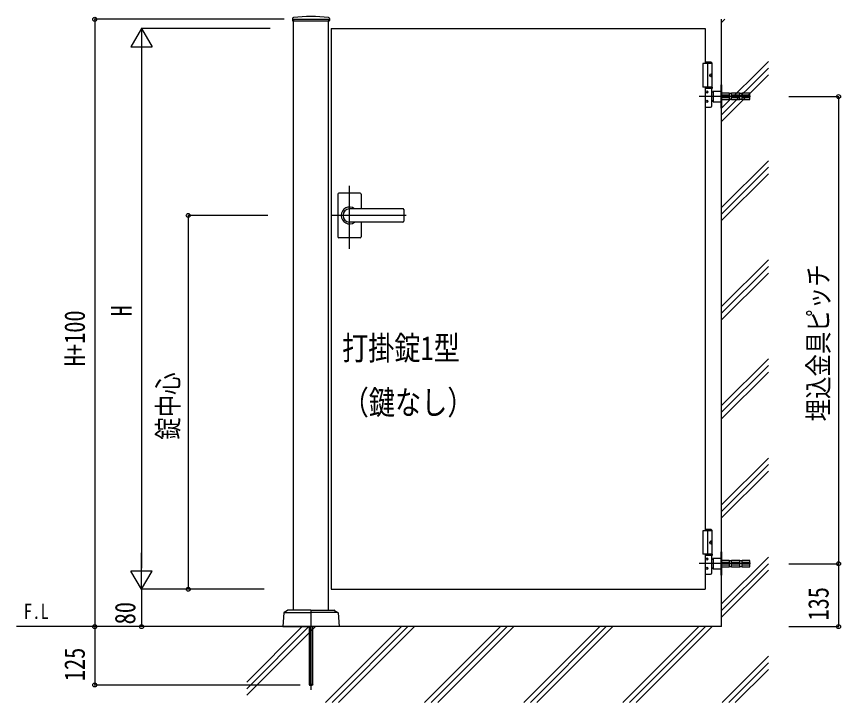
# Model space of a CAD drawing. Units: millimetres, scale not verified. Extents: x -4205 to 4205, y -2970 to 2970.
# Drawn here: x -1066 to 697, y -190 to 1278 of the extents above; entities that cross this region are included whole.
import ezdxf
from ezdxf.enums import TextEntityAlignment as Align

# ---------------------------------------------------------------- set-up
doc = ezdxf.new("R2010")
doc.units = ezdxf.units.MM
doc.header["$LTSCALE"] = 10
for name, color, linetype in [('0-1_USER1', 3, 'Continuous'), ('0-2_YKK_12', 2, 'Continuous'), ('0-3_YKK_A1', 4, 'Continuous'), ('0-4_YKK_D', 6, 'Continuous'), ('0-6_YSS_K', 3, 'Continuous')]:
    doc.layers.add(name, color=color, linetype=linetype)
doc.styles.add('ＭＳ ゴシック', font='')
doc.styles.get('ＭＳ ゴシック').set_extended_font_data('MS Gothic')

msp = doc.modelspace()

# ---------------------------------------------------------------- linework, layer by layer
at = {"layer": '0-2_YKK_12'}
for p, q in [((-353.48, 780.73), (-353.48, 915.51)), ((-232.22, 852.33), (-392.48, 852.33))]:
    msp.add_line(p, q, dxfattribs=at)
at = {"layer": '0-3_YKK_A1'}
for p, q in [((-475.32, 1274.23), (-475.58, 1269.36)), ((-473.48, 1272.33), (-473.48, 1268.83)), ((-396.64, 1274.23), (-396.38, 1269.36)), ((-475.08, 1268.83), (-396.88, 1268.83)), ((-473.48, 7.33), (-473.48, 1268.83)), ((-398.48, 7.33), (-398.48, 1268.83)), ((-392.48, 1252.33), (-392.48, 52.33)), ((420.02, 1180.33), (407.52, 1180.33)), ((422.02, 1178.33), (407.52, 1178.33)), ((412.52, 1177.33), (412.52, 1127.33)), ((420.02, 1180.33), (422.02, 1178.33)), ((422.02, 1127.33), (422.02, 1178.33)), ((419.71, 1152.75), (420.3, 1152.75)), ((419.71, 1151.91), (420.3, 1151.91)), ((420.72, 1154.43), (421.32, 1154.43)), ((420.72, 1150.23), (421.32, 1150.23)), ((422.02, 1127.33), (402.52, 1127.33)), ((407.52, 1127.33), (407.52, 177.33)), ((407.52, 1127.33), (422.02, 1127.33)), ((422.02, 1124.33), (407.52, 1124.33)), ((421.52, 1087.33), (421.52, 1124.33)), ((422.02, 1127.33), (422.02, 1124.33)), ((458.52, 1114.08), (442.52, 1114.08)), ((458.52, 1114.08), (458.52, 1100.58)), ((463.52, 1113.33), (458.52, 1113.33)), ((463.52, 1100.58), (463.52, 1114.08)), ((481.52, 1114.08), (463.52, 1114.08)), ((481.52, 1100.58), (481.52, 1114.08)), ((486.52, 1113.33), (481.52, 1113.33)), ((486.52, 1100.58), (486.52, 1114.08)), ((504.52, 1107.33), (394.52, 1107.33)), ((458.52, 1109.88), (442.52, 1109.88)), ((442.52, 1104.78), (458.52, 1104.78)), ((442.52, 1100.58), (458.52, 1100.58)), ((458.52, 1101.33), (463.52, 1101.33)), ((481.52, 1109.88), (463.52, 1109.88)), ((463.52, 1104.78), (481.52, 1104.78)), ((463.52, 1100.58), (481.52, 1100.58)), ((481.52, 1101.33), (486.52, 1101.33)), ((502.52, 1109.88), (486.52, 1109.88)), ((486.52, 1104.78), (502.52, 1104.78)), ((486.52, 1100.58), (502.52, 1100.58)), ((407.52, 1084.33), (418.52, 1084.33)), ((-330.48, 900.33), (-376.48, 900.33)), ((-378.48, 898.33), (-378.48, 852.33)), ((-328.48, 898.33), (-328.48, 866.83)), ((-239.48, 866.83), (-353.48, 866.83)), ((-239.48, 866.33), (-353.48, 866.33)), ((-237.48, 864.83), (-237.48, 839.83)), ((-378.48, 852.33), (-378.48, 806.33)), ((-239.48, 838.33), (-353.48, 838.33)), ((-239.48, 837.83), (-353.48, 837.83)), ((-328.48, 837.83), (-328.48, 806.33)), ((-330.48, 804.33), (-376.48, 804.33)), ((420.02, 180.33), (407.52, 180.33)), ((422.02, 178.33), (407.52, 178.33)), ((412.52, 177.33), (412.52, 127.33)), ((420.02, 180.33), (422.02, 178.33)), ((422.02, 127.33), (422.02, 178.33)), ((419.71, 152.75), (420.3, 152.75)), ((419.71, 151.91), (420.3, 151.91)), ((420.72, 154.43), (421.32, 154.43)), ((420.72, 150.23), (421.32, 150.23)), ((422.02, 127.33), (402.52, 127.33)), ((407.52, 127.33), (407.52, 52.33)), ((407.52, 127.33), (422.02, 127.33)), ((422.02, 124.33), (407.52, 124.33)), ((421.52, 87.33), (421.52, 124.33)), ((422.02, 127.33), (422.02, 124.33)), ((504.52, 107.33), (394.52, 107.33)), ((458.52, 114.08), (442.52, 114.08)), ((458.52, 109.88), (442.52, 109.88)), ((458.52, 114.08), (458.52, 100.58)), ((463.52, 113.33), (458.52, 113.33)), ((463.52, 100.58), (463.52, 114.08)), ((481.52, 114.08), (463.52, 114.08)), ((481.52, 109.88), (463.52, 109.88)), ((481.52, 100.58), (481.52, 114.08)), ((486.52, 113.33), (481.52, 113.33)), ((486.52, 100.58), (486.52, 114.08)), ((502.52, 109.88), (486.52, 109.88)), ((442.52, 104.78), (458.52, 104.78)), ((442.52, 100.58), (458.52, 100.58)), ((458.52, 101.33), (463.52, 101.33)), ((463.52, 104.78), (481.52, 104.78)), ((463.52, 100.58), (481.52, 100.58)), ((481.52, 101.33), (486.52, 101.33)), ((486.52, 104.78), (502.52, 104.78)), ((486.52, 100.58), (502.52, 100.58)), ((407.52, 84.33), (418.52, 84.33)), ((-392.48, 52.33), (407.52, 52.33)), ((-493.92, 1.82), (-495.98, -27.67)), ((-486.22, 7.17), (-493.45, 2.6)), ((-492.74, 2.33), (-435.98, 2.33)), ((-436.48, 7.33), (-485.69, 7.33)), ((-435.98, 6.83), (-435.98, -27.17)), ((-435.98, 6.83), (-435.98, -27.17)), ((-379.22, 2.33), (-435.98, 2.33)), ((-435.48, 7.33), (-386.27, 7.33)), ((-385.74, 7.17), (-378.51, 2.6)), ((-378.04, 1.82), (-375.98, -27.67)), ((442.52, -27.67), (-1065.95, -27.67)), ((-495.98, -27.67), (-436.48, -27.67)), ((-439.98, -27.67), (-439.98, -151.67)), ((-439.44, -27.67), (-439.44, -152.21)), ((-435.98, -27.67), (-435.98, -162.67)), ((-375.98, -27.67), (-435.48, -27.67)), ((-432.52, -27.67), (-432.52, -152.21)), ((-431.98, -151.67), (-431.98, -27.67)), ((-431.98, -151.67), (-439.98, -151.67)), ((-439.98, -151.67), (-438.98, -152.67)), ((-438.98, -152.67), (-432.98, -152.67)), ((-431.98, -151.67), (-432.98, -152.67))]:
    msp.add_line(p, q, dxfattribs=at)
for points in [[(-473.48, 1272.33), (-398.48, 1272.33), (-398.48, 1268.83)], [(-392.48, 1252.33), (407.52, 1252.33), (407.52, 1177.33)], [(422.02, 1177.33), (402.52, 1177.33), (402.52, 1127.33)], [(420.3, 1152.75), (420.41, 1152.77), (420.52, 1152.81), (420.62, 1152.89), (420.71, 1153), (420.78, 1153.12), (420.82, 1153.27), (420.84, 1153.43), (420.84, 1153.59)], [(420.84, 1151.07), (420.84, 1151.23), (420.82, 1151.39), (420.78, 1151.54), (420.71, 1151.66), (420.62, 1151.77), (420.52, 1151.85), (420.41, 1151.89), (420.3, 1151.91)], [(421.43, 1153.59), (421.46, 1153.43), (421.5, 1153.27), (421.57, 1153.12), (421.65, 1153), (421.75, 1152.89), (421.81, 1152.84)], [(421.81, 1151.82), (421.75, 1151.77), (421.65, 1151.66), (421.57, 1151.54), (421.5, 1151.39), (421.46, 1151.23), (421.43, 1151.07)], [(502.52, 1100.58), (502.52, 1114.08), (486.52, 1114.08)], [(422.02, 177.33), (402.52, 177.33), (402.52, 127.33)], [(420.3, 152.75), (420.41, 152.77), (420.52, 152.81), (420.62, 152.89), (420.71, 153), (420.78, 153.12), (420.82, 153.27), (420.84, 153.43), (420.84, 153.59)], [(420.84, 151.07), (420.84, 151.23), (420.82, 151.39), (420.78, 151.54), (420.71, 151.66), (420.62, 151.77), (420.52, 151.85), (420.41, 151.89), (420.3, 151.91)], [(421.43, 153.59), (421.46, 153.43), (421.5, 153.27), (421.57, 153.12), (421.65, 153), (421.75, 152.89), (421.81, 152.84)], [(421.81, 151.82), (421.75, 151.77), (421.65, 151.66), (421.57, 151.54), (421.5, 151.39), (421.46, 151.23), (421.43, 151.07)], [(502.52, 100.58), (502.52, 114.08), (486.52, 114.08)]]:
    msp.add_lwpolyline(points, dxfattribs=at)
for points in [[(441.52, 1132.33), (442.52, 1132.33), (442.52, 1082.33), (441.52, 1082.33)], [(424.52, 1117.83), (424.52, 1095.83), (441.52, 1095.83), (441.52, 1117.83)], [(441.52, 132.33), (442.52, 132.33), (442.52, 82.33), (441.52, 82.33)], [(424.52, 117.83), (424.52, 95.83), (441.52, 95.83), (441.52, 117.83)]]:
    msp.add_lwpolyline(points, close=True, dxfattribs=at)
for centre, radius in [((410.52, 1116.83), 2.5), ((410.52, 1116.83), 2.05), ((410.52, 1096.83), 2.5), ((410.52, 1096.83), 2.05), ((410.52, 116.83), 2.5), ((410.52, 116.83), 2.05), ((410.52, 96.83), 2.5), ((410.52, 96.83), 2.05)]:
    msp.add_circle(centre, radius, dxfattribs=at)
for centre, radius, start, end in [((-475.08, 1269.33), 0.5, 177, 270), ((-473.33, 1274.13), 2, 96.74447, 177), ((-435.98, 958.33), 320, 83.25553, 96.74447), ((-398.63, 1274.13), 2, 3, 83.25553), ((-396.88, 1269.33), 0.5, 270, 3), ((424.52, 1119.33), 3, 180, 270), ((424.52, 1095.33), 3, 90, 180), ((418.52, 1087.33), 3, 270, 0), ((-376.48, 898.33), 2, 90, 180), ((-330.48, 898.33), 2, 0, 90), ((-353.48, 852.33), 18, 53.66394, 180.00366), ((-353.48, 852.33), 14, 90, 270), ((-239.48, 864.83), 2, 0, 90), ((-239.48, 864.33), 2, 0, 90), ((-353.48, 852.33), 18, 180.00366, 306.33606), ((-239.48, 840.33), 2, 270, 0), ((-239.48, 839.83), 2, 270, 0), ((-376.48, 806.33), 2, 180, 270), ((-330.48, 806.33), 2, 270, 0), ((424.52, 119.33), 3, 180, 270), ((424.52, 95.33), 3, 90, 180), ((418.52, 87.33), 3, 270, 0), ((-492.92, 1.76), 1, 122.32299, 176), ((-485.69, 6.33), 1, 90, 122.32299), ((-436.48, 6.83), 0.5, 360, 90), ((-435.48, 6.83), 0.5, 90, 180), ((-386.27, 6.33), 1, 57.67701, 90), ((-379.04, 1.76), 1, 4, 57.67701), ((-436.48, -27.17), 0.5, 270, 360), ((-435.48, -27.17), 0.5, 180, 270)]:
    msp.add_arc(centre, radius, start, end, dxfattribs=at)
for centre in [(419.36, 1152.33), (419.36, 152.33)]:
    msp.add_ellipse(centre, major_axis=(0, -3.5), ratio=0.707107, dxfattribs=at)
for centre, start_param, end_param in [((413.35, 1152.33), 4.6657054, 4.7590726), ((414.54, 1152.33), 4.8528504, 4.9478932), ((414.54, 1152.33), 4.4768847, 4.5719276), ((415.13, 1152.33), 4.8528504, 4.9478932), ((415.13, 1152.33), 4.4768847, 4.5719276), ((413.35, 152.33), 4.6657054, 4.7590726), ((414.54, 152.33), 4.8528504, 4.9478932), ((414.54, 152.33), 4.4768847, 4.5719276), ((415.13, 152.33), 4.8528504, 4.9478932), ((415.13, 152.33), 4.4768847, 4.5719276)]:
    msp.add_ellipse(centre, major_axis=(0, 9), ratio=0.707107, start_param=start_param, end_param=end_param, dxfattribs=at)
at = {"layer": '0-4_YKK_D'}
for p, q in [((-493.48, 1272.33), (-899.5, 1272.33)), ((-898.5, 1272.33), (-898.5, -27.67)), ((-798.5, 1252.33), (-821, 1213.36)), ((-523.48, 1252.33), (-799.5, 1252.33)), ((-798.5, 1252.33), (-776, 1213.36)), ((-798.5, 1252.33), (-798.5, 1174.39)), ((-821, 1213.36), (-776, 1213.36)), ((-798.5, 1207.33), (-798.5, 97.33)), ((586.07, 1106.88), (693.52, 1106.88)), ((692.52, 1106.88), (692.52, 106.88)), ((-528.56, 852.33), (-699.5, 852.33)), ((-698.5, 852.33), (-698.5, 52.33)), ((-798.5, 52.33), (-798.5, 130.27)), ((586.07, 106.88), (693.52, 106.88)), ((586.07, 106.88), (693.52, 106.88)), ((692.52, 106.88), (692.52, -27.67)), ((-798.5, 52.33), (-821, 91.3)), ((-776, 91.3), (-821, 91.3)), ((-798.5, 52.33), (-776, 91.3)), ((-535.97, 52.33), (-799.5, 52.33)), ((-535.97, 52.33), (-799.5, 52.33)), ((-798.5, 52.33), (-798.5, -27.67)), ((-535.97, 52.33), (-699.5, 52.33)), ((-623.12, -27.67), (-899.5, -27.67)), ((-593.48, -27.67), (-899.5, -27.67)), ((-898.5, -27.67), (-898.5, -152.67)), ((-793.48, -27.67), (-799.5, -27.67)), ((586.5, -27.67), (693.52, -27.67)), ((-458.98, -152.67), (-899.5, -152.67))]:
    msp.add_line(p, q, dxfattribs=at)
for centre in [(-898.5, 1272.33), (692.52, 1106.88), (-698.5, 852.33), (692.52, 106.88), (692.52, 106.88), (-698.5, 52.33), (-898.5, -27.67), (-898.5, -27.67), (-798.5, -27.67), (692.52, -27.67), (-898.5, -152.67)]:
    msp.add_circle(centre, 4.25, dxfattribs=at)
at = {"layer": '0-6_YSS_K'}
for p, q in [((442.52, -27.67), (442.52, 1272.33)), ((442.52, 1265.59), (449.26, 1272.33)), ((442.52, 1081.75), (542.52, 1181.75)), ((442.52, 1067.6), (542.52, 1167.6)), ((442.52, 1053.46), (542.52, 1153.46)), ((442.52, 869.61), (542.52, 969.61)), ((442.52, 855.47), (542.52, 955.47)), ((442.52, 841.33), (542.52, 941.33)), ((442.52, 657.48), (542.52, 757.48)), ((442.52, 643.34), (542.52, 743.34)), ((442.52, 629.2), (542.52, 729.2)), ((442.52, 445.35), (542.52, 545.35)), ((442.52, 431.21), (542.52, 531.21)), ((442.52, 417.06), (542.52, 517.06)), ((442.52, 233.22), (542.52, 333.22)), ((442.52, 219.07), (542.52, 319.07)), ((442.52, 204.93), (542.52, 304.93)), ((442.52, 21.09), (542.52, 121.09)), ((442.52, 6.94), (542.52, 106.94)), ((442.52, -7.2), (542.52, 92.8)), ((442.52, -27.67), (-573.48, -27.67)), ((-573.48, -146.39), (-454.76, -27.67)), ((-573.48, -160.53), (-440.62, -27.67)), ((-573.48, -174.67), (-426.48, -27.67)), ((-405.13, -190.17), (-242.63, -27.67)), ((-390.99, -190.17), (-228.49, -27.67)), ((-376.85, -190.17), (-214.35, -27.67)), ((-193, -190.17), (-30.5, -27.67)), ((-178.86, -190.17), (-16.36, -27.67)), ((-164.72, -190.17), (-2.22, -27.67)), ((19.13, -190.17), (181.63, -27.67)), ((33.27, -190.17), (195.77, -27.67)), ((47.42, -190.17), (209.92, -27.67)), ((231.26, -190.17), (393.76, -27.67)), ((245.41, -190.17), (407.91, -27.67)), ((259.55, -190.17), (422.05, -27.67)), ((443.4, -190.17), (542.52, -91.05)), ((457.54, -190.17), (542.52, -105.19)), ((471.68, -190.17), (542.52, -119.33))]:
    msp.add_line(p, q, dxfattribs=at)

# ---------------------------------------------------------------- texts
at = {"layer": '0-1_USER1', "style": 'ＭＳ ゴシック', "width": 0.8}
for s, height, p in [('打掛錠1型', 51.32, (-369.59, 527.62)), ('（鍵なし）', 51.32, (-368.25, 410.96)), ('F.L', 32.99, (-1050.38, -21.24))]:
    msp.add_text(s, height=height, dxfattribs=at).set_placement(p, align=Align.BOTTOM_LEFT)
at = {"layer": '0-4_YKK_D', "style": 'ＭＳ ゴシック', "width": 0.8}
for s, p in [('埋込金具ピッチ', (684.52, 411.68)), ('H', (-806.5, 636.33)), ('H+100', (-906.5, 529.53)), ('錠中心', (-706.5, 372.33)), ('135', (684.52, -14.8)), ('80', (-798.5, -22.87)), ('125', (-906.5, -144.57))]:
    msp.add_text(s, height=43.99, rotation=90, dxfattribs=at).set_placement(p, align=Align.BOTTOM_LEFT)

doc.saveas('drawing.dxf')
